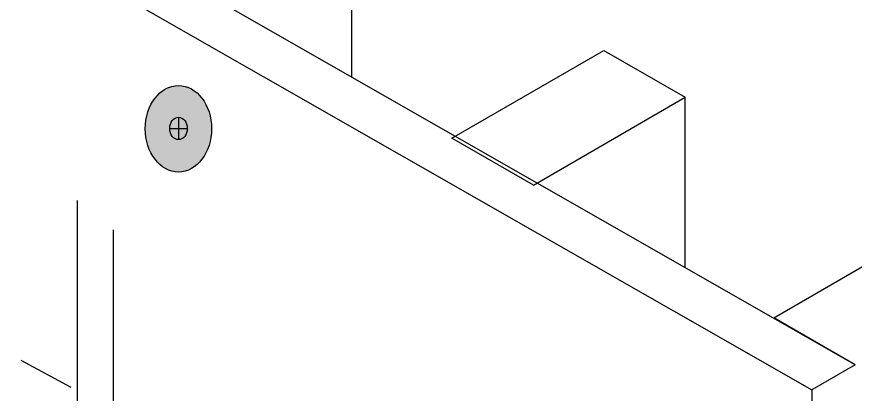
# Model space of a CAD drawing. Extents: x -1140 to 5605, y -816 to 1734.
# Drawn here: x 4464.2 to 4556.9, y 1407 to 1448.7 of the extents above; entities that cross this region are included whole.
import ezdxf

# ---------------------------------------------------------------- set-up
doc = ezdxf.new("R2010")
doc.units = 0
doc.header["$MEASUREMENT"] = 0
doc.layers.add('G-ANNO-TTLB', color=7, linetype='Continuous', lineweight=0)
doc.layers.add('TYVEK', color=7, linetype='Continuous', lineweight=0)

# ---------------------------------------------------------------- blocks, each defined once
blk = doc.blocks.new('Block_228')
at = {"layer": 'TYVEK', "true_color": 0x003b71, "transparency": 33554687}
h = blk.add_hatch(color=156, dxfattribs=at)
h.dxf.hatch_style = 2
edge = h.paths.add_edge_path()
edge.add_ellipse((4482.1, 1436.321), major_axis=(0, 4.781), ratio=0.766948, start_angle=0, end_angle=360)
at = {"layer": 'TYVEK', "color": 18, "lineweight": 25, "true_color": 0x000000}
for p, q in [((4482.1, 1437.584), (4482.1, 1435.116)), ((4481.127, 1436.35), (4483.073, 1436.35))]:
    blk.add_line(p, q, dxfattribs=at)
for centre, major_axis, ratio in [((4482.1, 1436.321), (0, 4.781), 0.766948), ((4482.1, 1436.35), (0, 1.234), 0.788846)]:
    blk.add_ellipse(centre, major_axis=major_axis, ratio=ratio, dxfattribs=at)

msp = doc.modelspace()

# ---------------------------------------------------------------- hatches: boundary and pattern name
at = {"layer": 'G-ANNO-TTLB', "true_color": 0xff00ff, "transparency": 33554687}
h = msp.add_hatch(color=6, dxfattribs=at)
edge = h.paths.add_edge_path()
edge.add_spline(control_points=[(5285.56, -733.232), (5285.56, -733.232), (2356.042, -733.232), (2356.042, -733.232), (2356.042, -733.232), (2356.042, 1723.768), (2356.042, 1723.768), (2356.042, 1723.768), (5285.56, 1723.768), (5285.56, 1723.768), (5285.56, 1723.768), (5285.56, -733.232), (5285.56, -733.232)], knot_values=[0, 0, 0, 0, 1, 1, 1, 2, 2, 2, 3, 3, 3, 4, 4, 4, 4], degree=3, periodic=0)
edge = h.paths.add_edge_path()
edge.add_spline(control_points=[(2365.042, 1714.768), (2365.042, 1714.768), (2365.042, -724.232), (2365.042, -724.232), (2365.042, -724.232), (5276.56, -724.232), (5276.56, -724.232), (5276.56, -724.232), (5276.56, 1714.768), (5276.56, 1714.768), (5276.56, 1714.768), (2365.042, 1714.768), (2365.042, 1714.768)], knot_values=[0, 0, 0, 0, 1, 1, 1, 2, 2, 2, 3, 3, 3, 4, 4, 4, 4], degree=3, periodic=0)
edge.add_line((2365.042, 1714.768), (2365.042, 1714.768))

# ---------------------------------------------------------------- linework, layer by layer
at = {"layer": 'G-ANNO-TTLB'}
for points in [[(5285.56, -733.232), (5285.56, -733.232), (2356.042, -733.232), (2356.042, -733.232), (2356.042, -733.232), (2356.042, 1723.768), (2356.042, 1723.768), (2356.042, 1723.768), (5285.56, 1723.768), (5285.56, 1723.768), (5285.56, 1723.768), (5285.56, -733.232), (5285.56, -733.232)], [(2365.042, 1714.768), (2365.042, 1714.768), (2365.042, -724.232), (2365.042, -724.232), (2365.042, -724.232), (5276.56, -724.232), (5276.56, -724.232), (5276.56, -724.232), (5276.56, 1714.768), (5276.56, 1714.768), (5276.56, 1714.768), (2365.042, 1714.768), (2365.042, 1714.768)]]:
    msp.add_open_spline(points, degree=3, knots=[0, 0, 0, 0, 1, 1, 1, 2, 2, 2, 3, 3, 3, 4, 4, 4, 4], dxfattribs=at)
at = {"layer": 'TYVEK', "color": 2, "lineweight": 25, "true_color": 0xffff00}
for q in [(4288.133, 1563.735), (4552.113, 1407.466)]:
    msp.add_line((4556.923, 1410.25), q, dxfattribs=at)
at = {"layer": 'TYVEK', "color": 18, "lineweight": 25, "true_color": 0x000000}
for p, q in [((4283.324, 1560.952), (4552.115, 1407.467)), ((4552.115, 1407.467), (4552.115, 932.064))]:
    msp.add_line(p, q, dxfattribs=at)
at = {"layer": 'TYVEK', "color": 33, "lineweight": 25, "true_color": 0xcc9966}
for p, q in [((4501.285, 1442.02), (4501.285, 1460.939)), ((4521.337, 1430.101), (4538.134, 1439.821)), ((4538.135, 1420.978), (4538.135, 1439.821))]:
    msp.add_line(p, q, dxfattribs=at)
at = {"layer": 'TYVEK', "color": 1, "lineweight": 25, "true_color": 0xff0000}
for p, q in [((4470.9, 1428.378), (4470.9, 1369.34)), ((4474.893, 1425.14), (4474.893, 1372.753)), ((4464.667, 1410.737), (4470.2, 1407.764))]:
    msp.add_line(p, q, dxfattribs=at)
at = {"layer": 'TYVEK', "color": 33, "lineweight": 25, "true_color": 0xcc9966}
for points in [[(4521.337, 1430.101), (4512.338, 1435.262), (4529.135, 1444.983), (4538.134, 1439.821)], [(4556.923, 1410.25), (4547.924, 1415.411), (4564.721, 1425.132), (4573.721, 1419.97)]]:
    msp.add_lwpolyline(points, dxfattribs=at)

# ---------------------------------------------------------------- block references
at = {"layer": 'TYVEK'}
msp.add_blockref('Block_228', (0, 0), dxfattribs=at)

doc.saveas('drawing.dxf')
